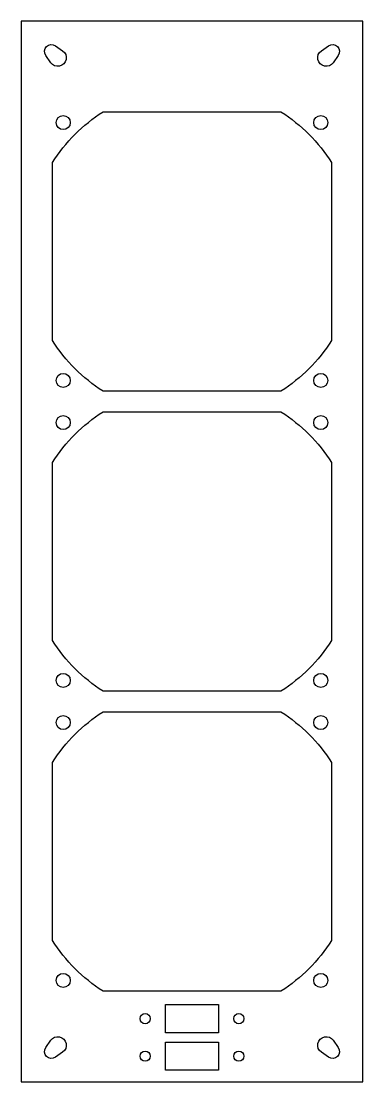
# Model space of a CAD drawing. Extents: x -55 to 55, y -170 to 170.
import ezdxf

# ---------------------------------------------------------------- set-up
doc = ezdxf.new("R2010")
doc.units = 0
doc.layers.get('0').update_dxf_attribs({"linetype": 'CONTINUOUS'})

msp = doc.modelspace()

# ---------------------------------------------------------------- linework, layer by layer
for points in [[(-54.7, 169.7), (-54.7, -169.7), (54.7, -169.7), (54.7, 169.7)], [(8.5, -145), (8.5, -154), (-8.5, -154), (-8.5, -145)], [(8.5, -157), (8.5, -166), (-8.5, -166), (-8.5, -157)]]:
    msp.add_lwpolyline(points, close=True)
for points in [[(-45.26, 156.43), (-46.85, 158.72, -0.836396), (-43.72, 161.85), (-41.43, 160.26, -1.195606)], [(41.43, 160.26), (43.72, 161.85, -0.836396), (46.85, 158.72), (45.26, 156.43, -1.195606)], [(-28.48, 140.7), (28.48, 140.7, -0.109522), (44.7, 124.48), (44.7, 67.52, -0.109522), (28.48, 51.3), (-28.48, 51.3, -0.109522), (-44.7, 67.52), (-44.7, 124.48, -0.109522)], [(-44.7, -28.48), (-44.7, 28.48, -0.109522), (-28.48, 44.7), (28.48, 44.7, -0.109522), (44.7, 28.48), (44.7, -28.48, -0.109522), (28.48, -44.7), (-28.48, -44.7, -0.109522)], [(-44.7, -124.48), (-44.7, -67.52, -0.109522), (-28.48, -51.3), (28.48, -51.3, -0.109522), (44.7, -67.52), (44.7, -124.48, -0.109522), (28.48, -140.7), (-28.48, -140.7, -0.109522)], [(-41.43, -160.26), (-43.72, -161.85, -0.836396), (-46.85, -158.72), (-45.26, -156.43, -1.195606)], [(43.72, -161.85), (41.43, -160.26, -1.195606), (45.26, -156.43), (46.85, -158.72, -0.836396)]]:
    msp.add_lwpolyline(points, format="xyb", close=True)
for centre, radius in [((-41.25, 137.25), 2.25), ((41.25, 137.25), 2.25), ((-41.25, 54.75), 2.25), ((41.25, 54.75), 2.25), ((-41.25, 41.25), 2.25), ((41.25, 41.25), 2.25), ((-41.25, -41.25), 2.25), ((41.25, -41.25), 2.25), ((-41.25, -54.75), 2.25), ((41.25, -54.75), 2.25), ((-41.25, -137.25), 2.25), ((41.25, -137.25), 2.25), ((-15, -149.5), 1.65), ((15, -149.5), 1.65), ((-15, -161.5), 1.65), ((15, -161.5), 1.65)]:
    msp.add_circle(centre, radius)

doc.saveas('drawing.dxf')
